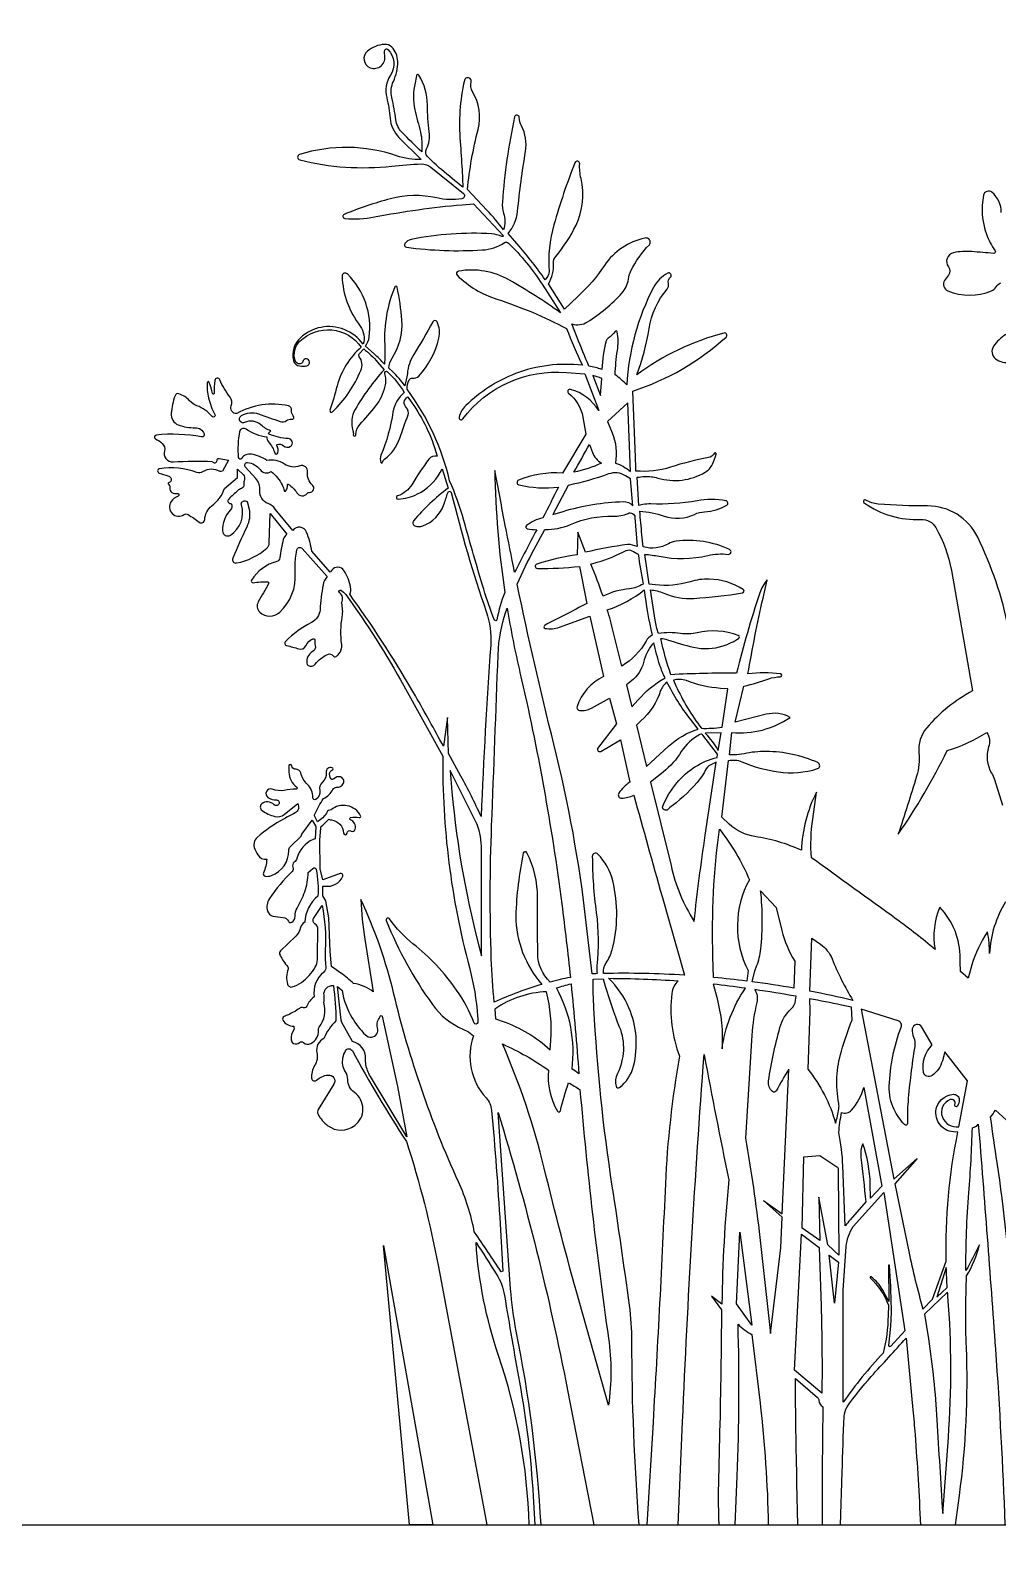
# Model space of a CAD drawing. Header units: millimetres. Extents: x 7 to 784, y -168 to 358.
# Drawn here: x 243.03 to 248.14, y 101.3 to 109.38 of the extents above; entities that cross this region are included whole.
import ezdxf

# ---------------------------------------------------------------- set-up
doc = ezdxf.new("R2010")
doc.units = ezdxf.units.MM
doc.layers.add('dwgmodels.com', color=250, linetype='Continuous')

msp = doc.modelspace()

# ---------------------------------------------------------------- linework, layer by layer
for p, q in [((230.24419, 101.48301), (262.24872, 101.48301)), ((243.9408, 101.48301), (253.75508, 101.48301))]:
    msp.add_line(p, q)
at = {"color": 0}
msp.add_arc((223.31744, 157.44221), 97.37766, 305.9270425, 305.9270425, dxfattribs=at)
at = {"layer": 'dwgmodels.com', "color": 96}
for points in [[(248.18491, 104.7752, 0.123644), (248.10044, 104.50151, 0.0568338), (248.08979, 104.61568, 0.0780107), (248.0076, 104.44115), (247.98727, 104.37157), (247.94728, 104.40651, -0.0159284), (247.94571, 104.47512, 0.196628), (247.83755, 104.74638, 0.143119), (247.81266, 104.52361, 0.016971), (247.60798, 104.68319, 0.0015502), (247.15902, 105.00722, -0.0514211), (247.16576, 105.21181), (247.18512, 105.35355, 0.1080598), (247.10646, 105.04698, 0.0688862), (246.86048, 105.11989, -0.1513891), (246.72474, 105.18564), (246.68587, 105.22197), (246.7215, 105.52098, -0.1620493), (246.79101, 105.51506, 0.0677796), (246.98459, 105.46129, 0.1096553), (247.19094, 105.47842, 0.6934773), (247.19278, 105.51075, 0.1025843), (246.91925, 105.5692, 0.0538535), (246.80312, 105.55737, -0.0494249), (246.75027, 105.55151), (246.72567, 105.55122), (246.73921, 105.66991, 0.1762241), (247.04606, 105.74954, 0.1911662), (246.91945, 105.76561), (246.75588, 105.72357), (246.80254, 105.91355, 0.0183651), (246.93426, 105.95329, -0.0795469), (246.99442, 105.96367, 0.9216903), (246.99548, 105.97889, 0.0755064), (246.82365, 105.97889, -0.0132848), (246.90338, 106.37876), (246.92536, 106.47548, 0.1025567), (246.88581, 106.40721, 0.0199835), (246.76359, 105.98326, 0.0149676), (246.41626, 105.9747, -0.0334403), (246.36328, 106.16613, -0.0777675), (246.39895, 106.1597, 0.026802), (246.53553, 106.1204, 0.1365929), (246.6929, 106.12747, 0.0639265), (246.77419, 106.16615, 0.6133559), (246.77264, 106.18134, 0.1504327), (246.55511, 106.19669, -0.0924175), (246.46725, 106.19283, 0.068046), (246.351, 106.19337, -0.0516172), (246.33302, 106.26249), (246.30849, 106.42344, -0.078945), (246.37904, 106.40557, 0.1173816), (246.53669, 106.37818, 0.026073), (246.79475, 106.40769, 0.690818), (246.79836, 106.4259, 0.1335192), (246.61882, 106.47987, 0.080187), (246.5178, 106.46631, -0.1014195), (246.33275, 106.44935), (246.30086, 106.4529), (246.27913, 106.61087, -0.030835), (246.35382, 106.60071, 0.1071769), (246.61164, 106.60502, -0.0889535), (246.71875, 106.61069, 0.8573359), (246.72615, 106.63659, 0.1391573), (246.44355, 106.68067, 0.1010375), (246.40334, 106.6672, -0.200113), (246.2705, 106.64989, -0.0101379), (246.25734, 106.77655, 0.0070798), (246.25129, 106.83849, -0.0776105), (246.37988, 106.81347, 0.2033095), (246.54136, 106.82221, -0.1014721), (246.59463, 106.83598, 0.1184979), (246.71137, 106.87038, 0.6990329), (246.70726, 106.89406, 0.0897563), (246.55509, 106.89403, -0.0555054), (246.31005, 106.87724, 0.0627305), (246.26791, 106.87374), (246.24608, 106.86914), (246.23767, 107.01785, -0.0243943), (246.27852, 107.0223, -0.0884247), (246.34695, 107.01427, 0.2106293), (246.5969, 107.0449, 0.1457359), (246.63598, 107.08734, 0.0504051), (246.65578, 107.14091, 0.8650946), (246.64658, 107.14478, -0.213048), (246.61423, 107.12222, 0.0292385), (246.41482, 107.07184, -0.0966653), (246.23059, 107.05089, 0.009212), (246.22895, 107.12454), (246.21476, 107.47379, 0.1061384), (246.70777, 107.75864, 0.7857222), (246.69613, 107.78014, 0.094962), (246.23642, 107.55974, 0.0506402), (246.30104, 107.80357, -0.1353963), (246.39616, 108.01263, 0.2357258), (246.40332, 108.04276, -0.2811594), (246.414, 108.07518, 0.8877149), (246.39984, 108.09654, 0.1580388), (246.32401, 108.0215, 0.1054947), (246.18315, 107.50647, 0.0359555), (246.12182, 107.56013, -0.0282399), (246.13355, 107.68871, 0.0836225), (246.13284, 107.78609, 0.6679386), (246.12142, 107.78863, -0.0973915), (246.08434, 107.75305, 0.189871), (246.07406, 107.7388, 0.0492226), (246.05101, 107.58767, 0.0374594), (245.98289, 107.60542, -0.0072327), (245.92119, 107.7562), (245.89273, 107.82873, 0.2211097), (245.97472, 107.83887, 0.0685332), (246.15742, 107.99124, 0.1538449), (246.1913, 108.06445, -0.0839816), (246.20504, 108.10952, -0.0766267), (246.30242, 108.24699, 0.2408198), (246.3073, 108.26298, 0.4247899), (246.27893, 108.28204, 0.1933324), (246.06523, 108.13773, -0.0561123), (245.92457, 107.97309), (245.85395, 107.90707), (245.76906, 108.04037, 0.1529403), (245.79577, 108.15081, -0.196983), (245.80735, 108.18545, 0.0673848), (245.91471, 108.35035, 0.1694295), (245.94113, 108.5966, -0.070242), (245.93421, 108.67463, 0.8497938), (245.90887, 108.68013, 0.0249556), (245.79809, 108.35234, 0.085417), (245.77198, 108.10602, -0.1972233), (245.76125, 108.07413), (245.75088, 108.06216, 0.029884), (245.61373, 108.23926), (245.55533, 108.30602, 0.1548467), (245.60583, 108.42292, -0.0158698), (245.64799, 108.73992, 0.1622225), (245.62652, 108.87495, -0.1083601), (245.61442, 108.91982, 0.8763133), (245.59033, 108.92185, 0.0362806), (245.52546, 108.47196, 0.0928424), (245.53218, 108.4135, -0.1562797), (245.53127, 108.32612, 0.0277909), (245.44398, 108.42917), (245.3406, 108.5383, -0.0380118), (245.39719, 108.85592, 0.20279), (245.36746, 109.05554, -0.2036643), (245.35989, 109.10692, 1.0176136), (245.32486, 109.11543, 0.0758799), (245.30239, 108.79154, -0.0086397), (245.31206, 108.64272), (245.31647, 108.55021, -0.005708), (245.2033, 108.64396, -0.0248879), (245.1295, 108.71313, -0.323863), (245.1238, 108.75306, 0.1585781), (245.13924, 108.84285, -0.0374704), (245.12935, 108.98515, 0.1446486), (245.08361, 109.14316, 0.696214), (245.07183, 109.1406, -0.0248768), (245.06443, 109.10199, 0.1167366), (245.06345, 108.96, 0.0072521), (245.09257, 108.84105, -0.0599804), (245.09904, 108.79333), (245.09988, 108.73724, -0.0144922), (244.99369, 108.84191, -0.1592804), (244.96281, 108.90623, 0.0252651), (244.94101, 109.02447, -0.1675529), (244.94953, 109.10999, 0.1096258), (244.97231, 109.2154, 0.1999529), (244.94024, 109.2912, 0.2106614), (244.90243, 109.30546, 0.1660787), (244.81145, 109.26872, 0.5614622), (244.82585, 109.1824, 0.6068574), (244.90351, 109.24896, -0.1173393), (244.90363, 109.27444, -0.5859361), (244.91982, 109.27896, -0.3547455), (244.9337, 109.14238, 0.2095751), (244.91378, 109.02447, -0.0417164), (244.93171, 108.91505, 0.1801538), (244.97863, 108.81422), (245.09668, 108.69772, -0.0940871), (244.96654, 108.71648, 0.1598194), (244.45325, 108.72355, 0.758035), (244.4541, 108.69482, 0.0889452), (244.94118, 108.66238, -0.019261), (245.09709, 108.67369, -0.1805447), (245.14733, 108.65685), (245.32033, 108.51678, -0.6108069), (245.31116, 108.48944, -0.0932831), (245.1784, 108.49413, 0.1207294), (244.93335, 108.4895, 0.033335), (244.68865, 108.40681, 0.7816469), (244.69177, 108.38596, 0.071764), (244.84933, 108.39353, -0.0262265), (245.31295, 108.45832), (245.37338, 108.46355), (245.53213, 108.29309, -0.3697087), (245.5228, 108.29044, 0.0921371), (245.46935, 108.30395, 0.0662964), (245.0432, 108.2747, 0.1947813), (245.0098, 108.25254, 0.5588026), (245.01828, 108.2335, 0.0487486), (245.41896, 108.21929, 0.1277069), (245.53709, 108.25791, -0.3485361), (245.55714, 108.25589, -0.0568032), (245.73569, 108.03773), (245.83259, 107.88734, 0.0255965), (245.56231, 108.06028, 0.1747882), (245.29311, 108.10704, 0.611989), (245.2864, 108.08522, 0.1158329), (245.49659, 107.9592, -0.045449), (245.86482, 107.8034, 0.0239212), (245.94836, 107.61022, 0.1177421), (245.59394, 107.566, 0.0973561), (245.33186, 107.39667, 0.1400352), (245.29646, 107.33551, 0.8167458), (245.31579, 107.32623, -0.2552982), (245.86407, 107.57253), (245.9609, 107.56499), (246.03488, 107.37014, 0.1889226), (245.88597, 107.48267, 0.8208884), (245.87534, 107.46174, -0.1832632), (245.9511, 107.33604), (245.96746, 107.2461), (245.84361, 107.03992, 0.1176036), (245.61081, 107.00253, 0.7261331), (245.61272, 106.9783, 0.0899476), (245.82253, 106.96641, -0.0006834), (245.73891, 106.80345), (245.73891, 106.80345, 0.0987598), (245.65295, 106.76324, 0.655417), (245.65705, 106.74632, 0.0342032), (245.70678, 106.74113, -0.0009438), (245.59033, 106.51657, -0.0028774), (245.54096, 106.76387, -0.0003667), (245.48501, 107.05397, 0.0314756), (245.53804, 106.40988, 0.0552632), (245.49698, 106.26528, -0.7585372), (245.48369, 106.26386, -0.0218971), (245.42708, 106.42609, -0.0046142), (245.32156, 106.78932, 0.0349657), (245.24645, 106.99939), (245.24645, 106.99939, 0.1025804), (245.02198, 107.483), (245.02198, 107.483, -0.1195851), (245.03302, 107.53312, -0.3349734), (245.05008, 107.54177, 0.2534588), (245.083, 107.55266, 0.1333965), (245.1898, 107.75302, 0.1712047), (245.1799, 107.83897, 0.607742), (245.15813, 107.83952, -0.013362), (245.05657, 107.66625, 0.1187266), (245.02317, 107.56564, -0.0342695), (245.02065, 107.54927), (245.00985, 107.50126, 0.0505842), (244.94539, 107.57632), (244.92551, 107.59522, -0.1375784), (244.94199, 107.64676, 0.1664031), (244.99403, 107.84807, 0.0318749), (244.96937, 108.02242, 0.7406976), (244.95639, 108.02361, 0.1076449), (244.90327, 107.71927, -0.0262547), (244.90214, 107.61517, 0.0243492), (244.84772, 107.67038), (244.80275, 107.71175, 0.1229799), (244.8211, 107.75824, 0.235345), (244.70607, 108.0928, 0.6782997), (244.67811, 108.08049, 0.1567322), (244.77322, 107.81737, -0.2532966), (244.78886, 107.72142, 0.1466011), (244.68928, 107.79906, 0.2866033), (244.45754, 107.75516, 0.2711545), (244.42121, 107.63594, 0.3052462), (244.45361, 107.60609, 0.0945689), (244.49213, 107.6075, 1.8076456), (244.47007, 107.62956, -0.3244204), (244.45631, 107.61753, -0.3485382), (244.43026, 107.6346, -0.285587), (244.45483, 107.73663, -0.4672279), (244.77909, 107.70539, 0.149294), (244.65204, 107.50076, -0.0138782), (244.61418, 107.37248, 0.7826302), (244.62807, 107.36382, 0.1006397), (244.77761, 107.58266, 0.2635177), (244.76912, 107.6552, -0.3624081), (244.77025, 107.67295), (244.79234, 107.69623, -0.0496115), (244.86594, 107.62597), (244.89989, 107.58642, 0.0533284), (244.74724, 107.37605, 0.2089852), (244.73513, 107.26552, -0.0992601), (244.73753, 107.2428, 1.0564387), (244.75088, 107.24229, -0.1952985), (244.77207, 107.29711, 0.0206873), (244.8554, 107.39344, 0.1128986), (244.90596, 107.49892, 0.1305227), (244.90343, 107.56658, -0.7442605), (244.91771, 107.57611, -0.0611408), (245.00714, 107.46668), (245.00714, 107.46668, 0.1804246), (244.9472, 107.3629, -0.0604572), (244.8838, 107.13484, 0.1985172), (244.8838, 107.09661, 0.7289407), (244.89135, 107.09723, -0.1770249), (244.90235, 107.11399, 0.1502557), (244.98341, 107.22455, -0.0030844), (245.02698, 107.3475, 0.2943011), (245.01827, 107.38544, -0.5041534), (245.02446, 107.44266, -0.083913), (245.16665, 107.17606), (245.18103, 107.12962, 0.2902218), (245.13743, 107.11337, 0.0263141), (245.04593, 106.97865, -0.1835145), (244.97125, 106.92023, 0.8873847), (244.97455, 106.90222, 0.1005531), (245.07742, 106.9299, 0.1491452), (245.19702, 107.04343), (245.20792, 107.06268), (245.2388, 106.96071, 0.0559912), (245.05623, 106.78843, 0.5123036), (245.06286, 106.76185, 0.184958), (245.1045, 106.76127, 0.2242153), (245.21635, 106.87486, 0.0095303), (245.23646, 106.93606, -0.3358149), (245.24786, 106.94427, -0.2657322), (245.25532, 106.93706, 0.0223785), (245.44021, 106.30807, -0.1022284), (245.46391, 106.13164, 0.0070106), (245.413, 105.22629, 0.0189847), (245.30577, 105.43961), (245.2405, 105.55803), (245.23464, 105.74815), (245.21357, 105.59712, 0.0059802), (245.06596, 105.86282, 0.0262982), (244.73912, 106.37092), (244.71829, 106.39984, 0.1560778), (244.72316, 106.43783, 0.1020552), (244.68789, 106.52469, 0.5083936), (244.62373, 106.52732), (244.61513, 106.51648), (244.51905, 106.62702, 0.047596), (244.49049, 106.7279, 0.5951337), (244.41732, 106.73718), (244.32404, 106.85014, 0.1688629), (244.28749, 106.87928, -0.3441694), (244.24323, 106.94843, 0.2080202), (244.2228, 107.01077), (244.16652, 107.07406, -0.6637945), (244.17897, 107.09609, -0.2072736), (244.24431, 107.05832, 0.4051143), (244.30404, 107.0485, -0.1014891), (244.36166, 106.97735, -0.0693294), (244.37242, 106.94696, 0.6390346), (244.37924, 106.94535, 0.1892061), (244.38879, 106.97716, -0.6210853), (244.39482, 106.98079, -0.1116932), (244.43896, 106.93603, 0.5171061), (244.49331, 106.93275, -0.2459318), (244.50536, 106.93801, 0.7201427), (244.52156, 106.97711, -0.2511522), (244.49554, 107.0456, 0.565648), (244.45466, 107.078, -0.2429163), (244.37413, 107.08749, 0.1953726), (244.28061, 107.10722, 0.1024854), (244.19926, 107.1398, 0.2940011), (244.14641, 107.11775, -0.70401), (244.13126, 107.12177, -0.0660547), (244.13788, 107.26075, -0.5472064), (244.17053, 107.27416, 0.1232911), (244.28083, 107.23187, 0.2170009), (244.28972, 107.20483, -0.1193571), (244.32175, 107.14721, 0.7609807), (244.33784, 107.14721, 0.194818), (244.33335, 107.18601, -0.4619483), (244.33552, 107.19166, -0.2788143), (244.36819, 107.1849, 0.3436308), (244.4051, 107.18171, 0.730685), (244.39384, 107.22284, -0.0890306), (244.29213, 107.24549, -0.5449278), (244.29076, 107.25319), (244.30215, 107.26379, -0.1000886), (244.24885, 107.29479, 0.2974503), (244.16215, 107.30773, -0.3453035), (244.13971, 107.3131, -0.4583675), (244.14567, 107.3443, -0.2178786), (244.23692, 107.35286, -0.0038828), (244.35022, 107.31237, 0.2583612), (244.38421, 107.31766, -0.2042185), (244.41067, 107.32463, 0.7169843), (244.42027, 107.34342, -0.2299878), (244.41086, 107.37184, 0.3886683), (244.39484, 107.39482, 0.183943), (244.12134, 107.35532, -0.5772947), (244.09189, 107.39574, 0.278997), (244.08602, 107.44176, -0.0679578), (244.03204, 107.53279, 0.7480022), (244.00554, 107.52978, 0.0577181), (244.00159, 107.46153, -0.9361131), (243.99313, 107.46048, 0.043991), (243.97631, 107.51957, 0.8195413), (243.96437, 107.51755, 0.0647147), (243.97233, 107.43744, 0.0674695), (244.00557, 107.34994, -0.9044934), (243.99051, 107.33968, 0.1284818), (243.91111, 107.396, -0.1180736), (243.87208, 107.4225, 0.1276906), (243.81584, 107.45915, 0.4095856), (243.7949, 107.44893, 0.0633438), (243.77468, 107.35536, 0.3326353), (243.812, 107.2953, 0.1019867), (243.9021, 107.27989, -0.3338915), (243.94897, 107.24709, -0.568254), (243.93546, 107.23163, 0.0704114), (243.69581, 107.2412, 0.7359935), (243.69177, 107.22137, -0.0500935), (243.72783, 107.19653, -0.2981131), (243.73906, 107.15863, 0.5237141), (243.78631, 107.09943, -0.0274949), (243.99266, 107.10204, 0.8572695), (244.01691, 107.10729, -0.4805743), (244.02787, 107.11719), (244.07681, 107.10922), (244.04543, 107.04971, -0.2722793), (244.03308, 107.04925, 0.2640707), (243.94085, 107.04719, -0.2223112), (243.91011, 107.04408, 0.1202259), (243.71324, 107.06326, 0.801234), (243.71144, 107.04007, 0.0046079), (243.75727, 107.02648, -0.1730556), (243.77263, 107.01547, -0.520441), (243.76358, 106.99093, 0.6055559), (243.76129, 106.98087, -0.273528), (243.76743, 106.96299, 0.3133865), (243.77838, 106.9374, 0.1971476), (243.80724, 106.93245, -0.9340784), (243.81133, 106.91863, 0.1541181), (243.77395, 106.88953, 0.8327544), (243.84253, 106.82095, -0.3042938), (243.86468, 106.82123, -0.0176516), (243.92222, 106.78072, 0.6067145), (243.95225, 106.79493, -0.2235937), (243.98932, 106.86645, 0.1445605), (244.05728, 106.95947), (244.12455, 107.01753), (244.12455, 107.06178), (244.15609, 107.03024, -0.2826693), (244.16193, 107.00665, 0.1022567), (244.15911, 106.97981, -0.3487295), (244.14596, 106.95938, 0.109595), (244.12564, 106.94703, -0.0051995), (244.07905, 106.90327, 0.7905926), (244.09234, 106.87955, -0.3272669), (244.08814, 106.84621, 0.2013379), (244.04596, 106.73431, 0.5785265), (244.08761, 106.71236, 0.3407637), (244.14602, 106.8724, -0.5843234), (244.16508, 106.89284), (244.17558, 106.8903), (244.18709, 106.84874, -0.1578126), (244.17403, 106.75487, 0.0138912), (244.09994, 106.59047, 0.5977813), (244.12032, 106.56535, 0.1333281), (244.28002, 106.64324, 0.2080696), (244.29335, 106.67143), (244.29821, 106.82645), (244.38689, 106.71761, 0.1712934), (244.36742, 106.689, 0.0380397), (244.34949, 106.5917, -0.3127354), (244.33317, 106.57282, 0.192468), (244.19924, 106.47466, 0.6368094), (244.20811, 106.461, -0.0398339), (244.28488, 106.46559, -0.558262), (244.28976, 106.45731, -0.0129202), (244.23517, 106.36008, 0.3497646), (244.24257, 106.30582, 0.3961134), (244.3484, 106.30497, 0.2292258), (244.4303, 106.5137, -0.0530851), (244.43256, 106.59074, -0.0010606), (244.43852, 106.63385, -0.6393195), (244.46643, 106.64229), (244.59915, 106.49297, 0.148334), (244.57762, 106.44983, 0.023326), (244.56154, 106.31832, -0.2612556), (244.51666, 106.25073, 0.0757787), (244.37865, 106.15119, 0.6016053), (244.38543, 106.12834, -0.0305683), (244.4493, 106.11134, 0.3851482), (244.48605, 106.12748, -0.194854), (244.52499, 106.16482, -0.5933924), (244.5345, 106.15695, 0.1176737), (244.53569, 106.12877, -0.3474804), (244.52244, 106.09674, 0.3087769), (244.49186, 106.03535, 0.2307505), (244.49959, 106.02383, 0.3717422), (244.53596, 106.03063, -0.1130787), (244.60101, 106.08234, -0.3720499), (244.63076, 106.07424, 0.4098312), (244.64656, 106.07103, 0.0746604), (244.66153, 106.08433, 0.2091028), (244.6759, 106.13374, -0.0746473), (244.67881, 106.28149, 0.1072229), (244.67556, 106.35386, 0.362507), (244.66419, 106.4094, -0.9352734), (244.67225, 106.42102, -0.1004778), (244.69741, 106.39805, -0.0312913), (245.00504, 105.91596), (245.21057, 105.54454, 0.0681624), (245.35111, 104.42753, -0.0476974), (245.39454, 104.16821, -0.0261103), (245.3951, 104.13765, -0.8165371), (245.376, 104.13442, 0.0600006), (245.28339, 104.3086, 0.0735575), (245.05291, 104.55334, -0.072756), (244.92888, 104.68463, 0.8923548), (244.91175, 104.67531, 0.0595796), (245.15591, 104.23203, 0.1333131), (245.31627, 104.10149), (245.34662, 104.088), (245.37223, 104.06749, 0.2721906), (245.43902, 103.73906, -0.1611138), (245.46794, 103.673, -0.0089597), (245.51334, 103.07076), (245.52757, 102.82287), (245.51849, 102.82017, 0.0069848), (245.37714, 103.03024, 0.0610199), (245.29357, 103.29486, -0.0483005), (244.95209, 104.28772, 0.0513112), (244.77721, 104.78642, 0.0300245), (244.79823, 104.57699), (244.84316, 104.29868, 0.1317014), (244.73917, 104.34333, 0.0341919), (244.67127, 104.3982), (244.6223, 104.43253), (244.61524, 104.51182), (244.60841, 104.69008), (244.59264, 104.78028), (244.57615, 104.80595), (244.57615, 104.85822), (244.58764, 104.85811, 0.349382), (244.68128, 104.91029, 0.6544472), (244.6673, 104.92475), (244.57653, 104.8909), (244.56272, 104.94929), (244.56092, 105.10143), (244.56495, 105.16522, -0.3100571), (244.56861, 105.17522, 0.046034), (244.59592, 105.19873), (244.60803, 105.21127, 0.0760335), (244.62173, 105.20739, -0.3631323), (244.68629, 105.13805, 0.9433678), (244.70497, 105.13796, -0.5556358), (244.72553, 105.14901, 0.5000757), (244.74736, 105.15839, 0.3667349), (244.72199, 105.20885, -0.7417995), (244.72318, 105.2198, -0.0953175), (244.76854, 105.21964, 0.6221742), (244.77573, 105.22908, 0.4907253), (244.61999, 105.26006, 0.3328479), (244.59737, 105.24705, -0.0404989), (244.59285, 105.23851, -0.0919014), (244.56949, 105.2135), (244.54813, 105.19772), (244.53501, 105.22302, -0.2745568), (244.5336, 105.2373, -0.0331728), (244.57953, 105.32056, 0.1758115), (244.62947, 105.36896, -0.3050452), (244.64817, 105.37981, 0.3038005), (244.6848, 105.40095, 0.4614721), (244.67035, 105.43447, 0.2953133), (244.63502, 105.42449, -0.4456648), (244.62064, 105.42433, -0.2812703), (244.61395, 105.45821, -0.2195136), (244.62622, 105.47049, 0.6971125), (244.62622, 105.48297, 0.5549517), (244.59334, 105.45744, -0.2395956), (244.57351, 105.406, 0.2714968), (244.55989, 105.36317, -0.3208337), (244.53989, 105.31568, -0.5956209), (244.52349, 105.32514, 0.2102185), (244.49474, 105.39554, -0.1381273), (244.45925, 105.45644, 0.1884875), (244.44972, 105.46964, 0.1294211), (244.42918, 105.47633, -0.380797), (244.41203, 105.49349, 0.9623424), (244.3964, 105.49318, 0.0186817), (244.397, 105.46071, 0.2112951), (244.43828, 105.37986, -0.6807113), (244.43532, 105.37052, 0.0204098), (244.3712, 105.36346, -0.12935), (244.30896, 105.37014, 0.8963504), (244.28637, 105.32603, 0.1537429), (244.33126, 105.31324, -0.5946498), (244.34407, 105.29114, -0.4759758), (244.31862, 105.28769, 0.1657291), (244.28534, 105.30276, 0.1994646), (244.25366, 105.29306, 0.4899699), (244.25476, 105.25794, 0.0944569), (244.32319, 105.22572, 0.2356947), (244.37155, 105.23609), (244.44349, 105.29358, -0.4322405), (244.42937, 105.24428, 0.0045037), (244.37145, 105.21377, 0.0555665), (244.22932, 105.11551, 0.339733), (244.21681, 105.05379, 0.0102169), (244.23218, 105.02394, 0.3157451), (244.28029, 104.99992, -0.088371), (244.26204, 104.92791, 0.4947669), (244.27161, 104.91017, 0.127428), (244.30486, 104.91337, 0.3196111), (244.3961, 105.04601, -0.2095693), (244.40461, 105.06629), (244.46204, 105.12095), (244.4657, 105.13226), (244.51982, 105.20623), (244.53923, 105.17308), (244.53516, 105.10695, 0.110309), (244.52562, 105.1049, 0.2183309), (244.43839, 105.00313, -0.1653097), (244.42545, 104.98447, 0.3503318), (244.41824, 104.95738, -0.3134758), (244.41381, 104.93475, 0.0520712), (244.29396, 104.79165, 0.2291782), (244.28445, 104.72535, 0.2667103), (244.31234, 104.69981, 0.0365952), (244.36596, 104.69186, -0.265659), (244.39413, 104.67287, 0.4306813), (244.41255, 104.66719, 0.2909273), (244.42928, 104.69853, -0.1588173), (244.43988, 104.74198, 0.0547992), (244.48062, 104.82749, 0.0804174), (244.4987, 104.92988), (244.52385, 104.95095, -0.6126043), (244.54127, 104.94575, -0.0579088), (244.55051, 104.80555, 0.2142064), (244.48066, 104.66727, 0.2287022), (244.45899, 104.63952, -0.1503787), (244.43338, 104.59396), (244.35183, 104.5164, 0.2977345), (244.34992, 104.49255, 0.0462118), (244.39098, 104.43139, -0.2643643), (244.39299, 104.41942, 0.1576457), (244.38997, 104.33886, 0.4163148), (244.41426, 104.32538, 0.0855547), (244.46295, 104.34909, 0.1034677), (244.53633, 104.42933, 0.1315467), (244.54755, 104.4694, -0.0043598), (244.55077, 104.62901, 0.2740465), (244.53416, 104.65899, -0.4269389), (244.52758, 104.68657), (244.57211, 104.75558, -0.0637466), (244.58888, 104.52066, 0.0478618), (244.59235, 104.43301, -0.2590635), (244.58095, 104.40377, 0.2617715), (244.53033, 104.27194, 0.1514404), (244.49152, 104.22331, -0.3937895), (244.47389, 104.21484, 0.2325058), (244.45224, 104.21148, -0.0463793), (244.39418, 104.17836, -0.0086053), (244.37141, 104.1685, 0.4481131), (244.36492, 104.14997, 0.2908014), (244.42243, 104.11862, 0.1994825), (244.42371, 104.11097, -0.3064992), (244.42325, 104.0979, 0.1827776), (244.40889, 104.04575, 0.2623727), (244.42182, 104.02709, 0.307685), (244.45295, 104.03166, -0.3961304), (244.47353, 104.03141, 0.3178526), (244.51327, 104.02538, 0.3065003), (244.55258, 104.09548, -0.1855851), (244.55776, 104.11326, 0.2398579), (244.58116, 104.24222, 0.0738743), (244.58252, 104.28175, -0.47404), (244.6322, 104.33275, -0.0313151), (244.64548, 104.14625, 0.093976), (244.58221, 104.05338, 0.3490104), (244.54489, 103.97791, -0.1949389), (244.53288, 103.90909, 0.1654167), (244.51723, 103.84224, 0.6146906), (244.54307, 103.8322, -0.1575327), (244.60421, 103.85945, -0.623055), (244.6343, 103.8118), (244.55164, 103.67734, 0.2512567), (244.55102, 103.65332, 0.1178489), (244.60299, 103.59181, 0.331259), (244.74496, 103.59253, 0.5062793), (244.74297, 103.76796, -0.2421014), (244.70805, 103.83609, 0.1489694), (244.69587, 103.87628, -0.1097186), (244.68206, 103.91172, -0.1711507), (244.6964, 103.98788, -0.5854184), (244.73243, 103.98739, 0.0199388), (245.01854, 103.50778, -0.0322116), (245.18716, 102.84688), (245.44297, 101.48301), (245.66699, 101.48301, 0.0746777), (245.50484, 102.37795, -0.0644777), (245.38606, 102.97479), (245.38606, 102.97479, -0.0036087), (245.49337, 102.80842, -0.1014177), (245.53665, 102.69465, 0.00504), (245.61603, 102.23613, -0.0315043), (245.68788, 101.6327), (245.6962, 101.48301), (245.72965, 101.48301, 0.0348041), (245.59908, 102.50649, -0.0315904), (245.56922, 102.72918), (245.50376, 103.66079, -0.0259028), (245.87013, 102.19531), (246.00947, 101.48301), (246.24837, 101.48301), (246.24837, 101.48301, -0.0186112), (246.20984, 102.45265, 0.0335361), (246.19715, 102.64325, 0.00478), (246.10646, 103.27286, -0.024805), (246.00934, 104.21211, -0.0119572), (246.00479, 104.3665), (246.05774, 104.36812), (246.06894, 104.32975, 0.0249059), (246.14346, 104.11481, -0.2147571), (246.13365, 103.86699, 0.1817079), (246.12672, 103.80011, 0.5354849), (246.14468, 103.79394, 0.1690056), (246.21854, 103.90572, 0.1647002), (246.19459, 104.21443, 0.09953), (246.08724, 104.37058), (246.08724, 104.37058, -0.0145841), (246.45522, 104.35763, 0.17738), (246.42116, 104.2908, 0.1224734), (246.46238, 103.9588, 0.033492), (246.38701, 103.28513, -0.0035971), (246.32183, 102.02455), (246.28992, 101.48301), (246.45522, 101.48301), (246.47822, 102.0268, -0.008101), (246.59183, 103.96745, 0.0052779), (246.72255, 103.30552, 0.02137), (246.68597, 102.64837), (246.63148, 102.69088), (246.68401, 102.61903), (246.68174, 102.41953, -0.0042511), (246.66887, 101.7729, 0.0142041), (246.66887, 101.48301), (246.75634, 101.48301), (246.76666, 101.73995, 0.0172367), (246.7712, 102.54297, 0.0817097), (246.84496, 102.48855), (246.88741, 102.12624, -0.0243196), (246.93123, 101.48301), (247.08801, 101.48301), (247.08276, 101.70184, -0.0043046), (247.07423, 102.25612), (247.19112, 102.15537, -0.2004757), (247.19879, 102.14004, 0.2429331), (247.21914, 102.10644), (247.21526, 101.76816), (247.21526, 101.48301), (247.31229, 101.48301), (247.32143, 101.76127, -0.0014071), (247.33194, 102.05614, -0.1400319), (247.3484, 102.10638, -0.0370342), (247.4754, 102.26701, 0.003147), (247.65927, 102.46971), (247.69569, 102.0907, -0.0049922), (247.70687, 101.96075, -0.0080855), (247.73541, 101.48301), (247.9211, 101.48301), (247.94172, 101.63815, 0.0426627), (247.97842, 102.42054, -0.0208062), (247.97964, 102.79938, 0.0806925), (248.04703, 102.96299, -0.0130759), (247.9761, 102.82656, -0.021812), (247.99116, 103.23749, 0.0123273), (248.01027, 103.58076, 0.1264306), (248.04143, 103.59991, -0.002421), (248.13185, 102.41039, -0.0083026), (248.18237, 101.48301)], [(248.16238, 108.41715, 0.2302241), (248.11336, 108.5239, 0.5666522), (248.06864, 108.50791, 0.1376497), (248.08449, 108.30318, 0.0636813), (248.13061, 108.21417, -0.6339577), (248.12283, 108.20073, -0.0008322), (248.00712, 108.21068, 0.076393), (247.91012, 108.20435, 0.5533226), (247.88363, 108.13004, -0.3472102), (247.88363, 108.08658, 0.0210593), (247.8633, 108.05847, 0.4761456), (247.88084, 108.00268, 0.1903464), (248.11027, 108.0024, 0.1620312), (248.13634, 108.02418, -0.1542116), (248.16081, 108.04528)], [(248.1869, 107.77257, 0.1043132), (248.12213, 107.71062, 0.3959015), (248.13245, 107.6442, 0.2320503), (248.21069, 107.6278, 0.2025704)], [(248.2012, 106.21936, 0.0641343), (248.03808, 106.70146, 0.2873444), (247.77245, 106.86683, -0.0205147), (247.51216, 106.87679, -0.1170745), (247.44708, 106.89781, 0.9647116), (247.43728, 106.8829, 0.1686785), (247.73772, 106.79551, -0.2830922), (247.81731, 106.75197, -0.0860628), (247.89903, 106.52583), (248.01146, 105.89007, 0.0916585), (247.76851, 105.69416, 0.205709), (247.72725, 105.56247, -0.1000786), (247.71517, 105.43876, -0.00496), (247.6179, 105.13169, 0.038405), (247.8767, 105.57407, 0.0661483), (248.08686, 105.66949, -0.2233199), (248.09589, 105.59345, 0.2198188), (248.11135, 105.45535, -0.0604318), (248.127, 105.42063), (248.16939, 105.28497)], [(248.22308, 102.64458, 0.0192484), (248.14088, 103.39724, -0.0017508), (248.10613, 103.6373, 0.0325565), (248.13204, 103.6744, -0.0118071), (248.2846, 103.52994, -0.0115504)]]:
    msp.add_lwpolyline(points, format="xyb", dxfattribs=at)
at = {"layer": 'dwgmodels.com'}
for points in [[(246.00333, 107.55597), (246.04334, 107.45073), (246.05101, 107.54047, 0.0116223), (246.00333, 107.55597, 3.5644019)], [(247.32751, 102.13024), (247.32706, 102.72343), (247.34359, 102.95353, -0.1290641), (247.37931, 103.05838), (247.54215, 103.23874), (247.65285, 102.50877), (247.57822, 102.4264, -0.7584967), (247.56838, 102.43132), (247.5783, 102.53311, 0.0303453), (247.58184, 102.63021, 0.0088281), (247.57254, 102.85249, 1.1098455), (247.56602, 102.85141), (247.56904, 102.66308), (247.53615, 102.72249, 0.1040261), (247.47486, 102.79337, 0.8939875), (247.46976, 102.78804, -0.1186894), (247.56679, 102.64339), (247.56504, 102.58864, -0.049266), (247.53907, 102.39054, 0.0400466), (247.32751, 102.13024, 10.9005618)], [(247.21436, 102.17861), (247.07018, 102.29967), (247.10654, 103.01842), (247.20065, 102.94748), (247.21011, 102.64005, -0.0107742), (247.21436, 102.17861, 1.2351074)], [(247.87222, 102.84285), (247.82234, 102.68663), (247.8773, 102.73665, -0.0085682)], [(247.87905, 102.71146), (247.75753, 102.59681), (247.77738, 102.46563, -0.0227652), (247.82231, 102.03801, 0.0014943), (247.85308, 101.54337), (247.88301, 101.94407, 0.0387877), (247.8808, 102.68869, -0.0018406)]]:
    msp.add_lwpolyline(points, format="xyb", close=True, dxfattribs=at)
at = {"layer": 'dwgmodels.com', "color": 96}
for points in [[(246.2024, 107.04785), (246.18851, 107.41188), (246.08036, 107.31297), (246.10563, 107.25269, -0.1453631), (246.12302, 107.09275, -0.1088413), (246.2024, 107.04785, 0.3830723)], [(245.98531, 107.19202), (246.00114, 107.14987, 0.1760408), (246.05001, 107.09274, -0.0552773), (245.90347, 107.04445, 0.0030982), (245.98531, 107.19202, -12.3545214)], [(245.79167, 106.82182), (245.84707, 106.83814, -0.0623969), (246.16435, 106.88995, -0.2292955), (246.21586, 106.86735), (246.20333, 107.00966), (246.17702, 107.02597, 0.2283467), (246.08675, 107.03556, -0.033247), (245.87326, 106.97494), (245.79183, 106.82187)], [(245.74931, 106.74208, 0.1082063), (245.88545, 106.76892, -0.1108273), (246.11213, 106.81241, 0.1125684), (246.18952, 106.82753, -0.5162794), (246.22612, 106.80579), (246.23873, 106.65153), (246.23873, 106.65153, 0.0976772), (246.18733, 106.66319, 0.0191302), (245.96478, 106.6224), (245.96478, 106.6224), (245.92416, 106.72766), (245.92124, 106.60808, 0.0459385), (245.70705, 106.55899, 0.8481123), (245.71051, 106.53655, 0.0289559), (245.93235, 106.54698), (245.97158, 106.35077, -0.0005493), (245.74917, 106.23573, 0.7073688), (245.75136, 106.21982, 0.1393049), (245.82725, 106.22546), (245.98824, 106.28439), (246.0599, 105.96461, 0.2013801), (245.92035, 105.80707, 0.4779997), (245.9339, 105.78566, 0.1558343), (245.99575, 105.79784), (246.09199, 105.85088), (246.12804, 105.71511), (246.02887, 105.58457, 0.7098459), (246.04617, 105.56994), (246.14944, 105.63082), (246.19963, 105.40765, 0.1104015), (246.14085, 105.34819, 0.6114282), (246.15639, 105.32214, 0.0931298), (246.22035, 105.33849, 0.0021068), (246.36982, 104.8032), (246.48792, 104.38699, 0.02052), (246.05986, 104.39609), (246.05986, 104.39609, -0.1790659), (246.07404, 104.45322, 0.0905019), (246.10565, 104.52062, 0.1253093), (246.10881, 104.88544, 0.1336768), (246.03032, 105.02695, 0.675311), (246.00082, 105.01485, 0.0315785), (246.02153, 104.71772, -0.0592896), (246.02554, 104.43692, 0.0652413), (246.02663, 104.39533, 0.001263), (246.00028, 104.39457), (245.96921, 104.66409, 0.0326608), (245.79754, 105.60729, -0.0099039), (245.60345, 106.45322, -0.0166219), (245.69192, 106.63403), (245.74939, 106.74208)], [(246.24375, 106.6113, 0.0145945), (246.26925, 106.45409, -0.1198103), (246.19797, 106.42931, 0.0900503), (246.05752, 106.38929), (246.05752, 106.38929, 0.0193605), (245.99309, 106.55854), (246.02725, 106.56899, 0.0439515), (246.18029, 106.63091, -0.2586548), (246.21061, 106.62989, 0.0144978)], [(246.27532, 106.42344, 0.0245854), (246.3166, 106.18308, 0.1503263), (246.28511, 106.15244, -0.1368597), (246.15678, 106.02084), (246.15678, 106.02084), (246.11176, 106.20313, 0.0127384), (246.08025, 106.31807), (246.08025, 106.31807, 0.0965396)], [(245.88486, 104.37557, 0.0154941), (245.77788, 104.35087, -0.2019262), (245.71245, 104.50203, -0.0036347), (245.71165, 104.7965, 0.1202048), (245.65478, 105.03431, 0.7061876), (245.63613, 105.03182, 0.0443464), (245.59645, 104.70136, 0.1801353), (245.73419, 104.33874), (245.73419, 104.33874, 0.0379466), (245.48276, 104.24429, -0.0177193), (245.46687, 104.47308, -0.0182575), (245.4687, 105.17869, 0.0007101), (245.50267, 106.07982, -0.0780876), (245.5508, 106.32727, 0.01694), (245.61832, 105.98582, -0.0250515), (245.83933, 104.76443, -0.006183)], [(246.38532, 105.95807, -0.0170307), (246.35758, 106.02411), (246.35758, 106.02411, -0.012446), (246.32577, 106.14346, 0.1209889), (246.27126, 106.04006, -0.1663275), (246.20806, 105.94231), (246.18136, 105.92128), (246.20999, 105.80532), (246.24296, 105.84161, -0.0854061), (246.38532, 105.95807)], [(246.56059, 105.68744), (246.52041, 105.73973, -0.0557034), (246.39529, 105.93705, 0.1040128), (246.36205, 105.89089, -0.1262287), (246.25783, 105.73048), (246.23391, 105.70848), (246.28803, 105.48929), (246.40444, 105.59679, -0.1127102)], [(246.57738, 105.69167), (246.57738, 105.69167, 0.0463327), (246.68664, 105.69796), (246.7167, 105.8998), (246.6792, 105.90255, -0.074791), (246.49807, 105.94351, 0.1738077), (246.42973, 105.94539), (246.4432, 105.91608, 0.054092)], [(246.66647, 105.57457), (246.68182, 105.66814), (246.59799, 105.66515, 0.1593862), (246.59799, 105.66515, -0.0487201)], [(246.30818, 105.40767), (246.41717, 104.96631, 0.0899358), (246.53951, 104.67164, -0.010922), (246.598, 105.1278), (246.6559, 105.51246), (246.62723, 105.49887, 0.1770171), (246.59691, 105.46807, -0.0607614), (246.57117, 105.42595, -0.0665197), (246.42303, 105.28287, 0.0429797), (246.40069, 105.26324, -0.8303486), (246.37368, 105.28089, -0.0748285), (246.44767, 105.40335, -0.1580754), (246.66049, 105.53808), (246.66333, 105.5554), (246.58458, 105.65623, 0.3571292), (246.56985, 105.65955, 0.1257678), (246.47135, 105.56864, -0.0887127), (246.37511, 105.46039)], [(245.2486, 105.46912), (245.25893, 105.35588, 0.0434343), (245.4145, 104.48976), (245.41511, 105.05264, 0.08605), (245.39252, 105.18378)], [(246.81723, 104.35595, 0.0084601), (246.64169, 104.37512), (246.63825, 104.48664, -0.0412845), (246.67294, 105.1585, -0.0674812), (246.831, 104.89158, 0.2481927), (246.82425, 104.41146)], [(246.84561, 104.35228), (246.85954, 104.41072), (246.86919, 104.43457, 0.0710499), (246.89175, 104.52577, 0.0518923), (246.89082, 104.83264), (246.97346, 104.74541), (247.00309, 104.62342, 0.0786954), (247.07072, 104.46136), (247.06686, 104.31825, 0.0107248)], [(247.37851, 104.25359, 0.0111586), (247.15086, 104.30277), (247.16207, 104.5826), (247.20716, 104.55051, -0.1420313), (247.26797, 104.47379, 0.0386188)], [(245.02078, 103.53303), (244.82782, 103.85229, -0.0942645), (244.80431, 103.91558, -0.0524093), (244.80239, 103.94594, 0.3640577), (244.73285, 104.03619), (244.67745, 104.13703), (244.67393, 104.14881), (244.65319, 104.32725), (244.67789, 104.3056, 0.0947896), (244.73003, 104.16285, 0.0629129), (244.80185, 104.07123, 0.4654281), (244.86154, 104.07667, 0.2424037), (244.86575, 104.10818, -0.2321869), (244.87094, 104.15364, 0.0572866), (244.87888, 104.16984, -0.7062074), (244.89085, 104.16984), (244.97185, 103.79983), (245.02078, 103.53303)], [(245.77754, 103.99354), (245.78117, 104.04293, 0.0792495), (245.75937, 104.2995, 0.14229), (245.48577, 104.20841), (245.48939, 104.15668), (245.52875, 104.14281, -0.1011789)], [(245.88838, 104.34157, -0.007551), (245.92989, 103.86525, 0.0670251), (245.89374, 103.89103), (245.89374, 103.89103, 0.1604922), (245.81135, 104.31996, -0.0125799)], [(246.63943, 104.34022), (246.65854, 104.27032, -0.0824005), (246.68662, 103.99719, -0.1159066), (246.81022, 104.31825, 0.0056663)], [(246.85916, 104.3114, -0.2002051), (246.87041, 104.24246, 0.0416695), (246.84437, 104.07034), (246.81026, 103.52674, -0.0158561), (246.88619, 103.00038), (246.94288, 102.49442), (246.99672, 102.94626), (247.00421, 103.10929), (246.90625, 103.19627), (247.00495, 103.12551), (247.04009, 103.89018, 0.0201998), (246.97348, 103.77603, -0.4712718), (246.95423, 103.77209, -0.2674646), (246.93223, 103.82892, -0.0290906), (246.99286, 104.1114, -0.139121), (247.05244, 104.20945, 0.1775286), (247.0754, 104.25452), (247.07796, 104.27582, 0.00729), (246.85928, 104.3112)], [(247.14974, 104.26278), (247.15009, 104.19713), (247.14003, 103.89056, -0.1010931), (247.28668, 103.6053, 0.0451755), (247.30424, 103.68187, 0.0804729), (247.30353, 103.70994, -0.1185798), (247.31732, 103.98582, -0.0231608), (247.37428, 104.15084), (247.3705, 104.21835), (247.31847, 104.22929, 0.0056605)], [(247.87138, 102.87552, -0.0555168), (247.93361, 103.55957, -0.4875782), (247.81767, 103.66966, -0.3728641), (247.91029, 103.75786, -0.4206957), (247.94046, 103.7298, -0.151006), (247.93068, 103.69511, -0.9419579), (247.91683, 103.70294, 0.6776439), (247.89269, 103.72958, 0.4187548), (247.85116, 103.63686, 0.3510395), (247.93809, 103.58668), (247.9839, 103.82954), (247.86437, 103.98259), (247.85129, 103.93511, -0.1694617), (247.79685, 103.8563, -0.5480118), (247.75189, 103.87385, -0.2583264), (247.79812, 104.01838), (247.74295, 104.11339, 0.7199387), (247.69231, 104.10295, 0.1361705), (247.69883, 104.06013, -0.1471474), (247.70536, 104.01007, 0.0205177), (247.66979, 103.71897, 0.0281967), (247.66701, 103.60423, -0.6877117), (247.65131, 103.59762, -0.080915), (247.59605, 103.67795, -0.119344), (247.57074, 103.80059, -0.0824939), (247.63352, 104.11247, 0.4305124), (247.61699, 104.1467), (247.42253, 104.20742), (247.59478, 103.30913), (247.7185, 103.41887), (247.60052, 103.2842), (247.67375, 102.92804, 0.0193214), (247.74895, 102.62263), (247.79856, 102.67515)], [(246.08667, 102.11607), (245.93129, 102.66429, -0.0097631), (245.74683, 103.36715, 0.0435711), (245.5262, 104.02364, -0.0484517), (245.76957, 103.8852, 0.1585976), (245.81656, 103.66836, 0.6715658), (245.83203, 103.67054, -0.0183199), (245.87532, 103.81843, -0.0104367), (245.93562, 103.7827, 0.0141782), (246.08655, 102.46849, -0.0712901), (246.08667, 102.11607, 1.1531068)], [(247.33772, 103.06356), (247.32535, 103.37974, 0.0419416), (247.30346, 103.55681, -0.017467), (247.31835, 103.66201, 0.3199103), (247.37086, 103.67385, 0.1186018), (247.43555, 103.79405), (247.53097, 103.27317), (247.47224, 103.20938), (247.47043, 103.2823, 0.0802584), (247.4303, 103.49675, 0.1268245), (247.42074, 103.42443, -0.006943), (247.44602, 103.18917), (247.36431, 103.09483, 0.004647), (247.33772, 103.06356, 2.1364781)], [(247.20322, 102.98583), (247.10941, 103.05063), (247.1186, 103.42756), (247.20319, 103.43416), (247.29375, 103.37492, -0.2773408), (247.30045, 103.36108), (247.30484, 102.90726), (247.24618, 102.96218), (247.19767, 103.21476), (247.20322, 102.98583)]]:
    msp.add_lwpolyline(points, format="xyb", close=True, dxfattribs=at)
at = {"layer": 'dwgmodels.com'}
for points in [[(246.84477, 102.5381), (246.76348, 102.65138), (246.78083, 103.02879), (246.84477, 102.5381)], [(245.03365, 101.48301), (244.89777, 102.95799), (245.15774, 101.48301), (245.03365, 101.48301)], [(247.30156, 102.87142), (247.28162, 102.65339), (247.25234, 102.90853)]]:
    msp.add_lwpolyline(points, close=True, dxfattribs=at)

doc.saveas('drawing.dxf')
